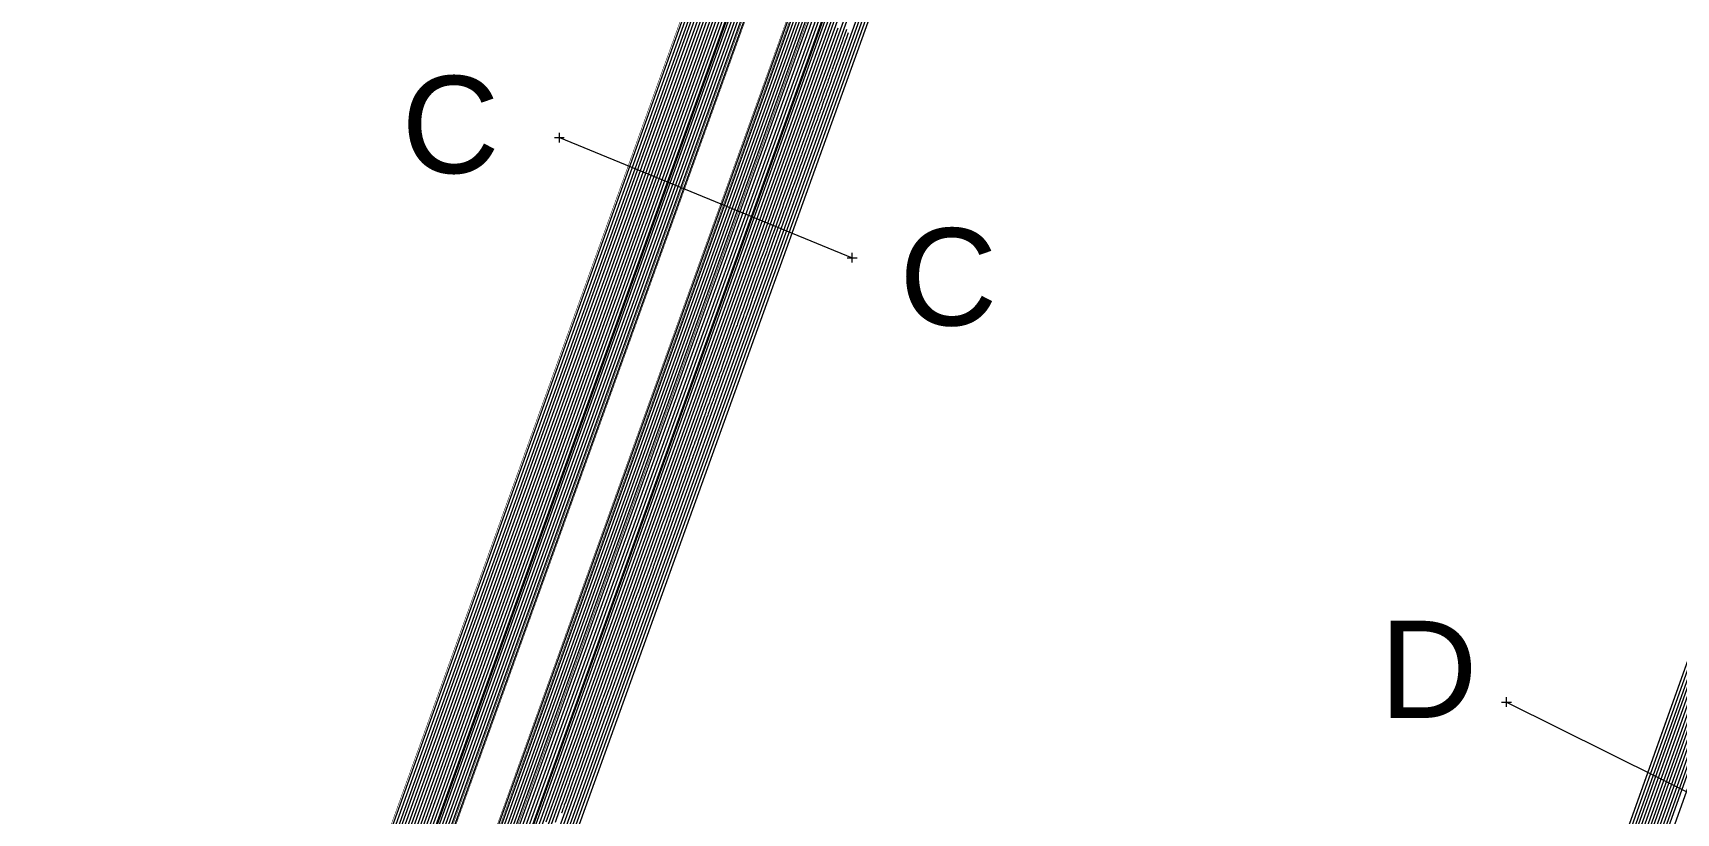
# Model space of a CAD drawing. Extents: x 358458 to 361663, y 818350 to 821723.
# Drawn here: x 360127.8 to 360465.8, y 820616.2 to 820776.7 of the extents above; entities that cross this region are included whole.
import ezdxf

# ---------------------------------------------------------------- set-up
doc = ezdxf.new("R2010")
doc.units = 0
doc.header["$MEASUREMENT"] = 0
doc.linetypes.add('solid', pattern=[0])
for name, color, linetype, lineweight in [('CROSS SECTIONS', 7, 'solid', 9), ('DAM 1', 7, 'solid', 9), ('DAM 2', 7, 'solid', 9), ('DESIGN_Contours', 7, 'solid', 18), ('FREEBOARD', 7, 'solid', 9), ('PIVOT10', 96, 'solid', 9), ('WATER LEVEL STRING', 7, 'solid', 9)]:
    doc.layers.add(name, color=color, linetype=linetype, lineweight=lineweight)
doc.styles.add('CT_Arial', font='ARIAL.TTF', dxfattribs={"bigfont": 'ARIAL.TTF'})

# ---------------------------------------------------------------- blocks, each defined once
blk = doc.blocks.new('CCAD_POINT_CROSS')
at = {"linetype": 'solid'}
for p, q in [((-1, 0), (1, 0)), ((0, -1), (0, 1))]:
    blk.add_line(p, q, dxfattribs=at)
for tag in ['POINT_NUMBER', 'POINT_CODE', 'POINT_HEIGHT']:
    blk.add_attdef(tag, (0, 0), '', height=1)

msp = doc.modelspace()

# ---------------------------------------------------------------- linework, layer by layer
at = {"layer": 'CROSS SECTIONS', "color": 7, "linetype": 'solid', "lineweight": 9}
for p, q in [((360236.08, 820755.14), (360296.32, 820730.43)), ((360430.94, 820639.04), (360513.54, 820597.98))]:
    msp.add_line(p, q, dxfattribs=at)
at = {"layer": 'CROSS SECTIONS', "color": 7, "lineweight": 0}
for p in [(360236.08, 820755.14), (360296.32, 820730.43), (360430.94, 820639.04)]:
    msp.add_point(p, dxfattribs=at)
at = {"layer": 'DAM 1', "color": 7, "linetype": 'solid', "lineweight": 9, "const_width": 0.1, "elevation": 198.7}
for points in [[(360368.61, 821539.87), (360465.78, 821285.96), (360156.62, 820426.67), (359983.96, 820537.36, -0.3492), (359973.77, 820567.23), (360321.06, 821539.34, -0.696308), (360368.61, 821539.87)], [(360326.71, 821537.32), (359979.42, 820565.21, 0.3492), (359987.2, 820542.41), (360130.33, 820450.65, 0.481673), (360158.98, 820460.39), (360454.49, 821281.76, 0.179606), (360454.35, 821295.68), (360361.89, 821537.3, 0.696589), (360326.71, 821537.32)]]:
    msp.add_lwpolyline(points, format="xyb", dxfattribs=at)
at = {"layer": 'DAM 2', "color": 7, "linetype": 'solid', "lineweight": 9, "const_width": 0.1}
for points, elevation in [([(360442.49, 821211.21), (360166.97, 820445.43, 0.35501), (360177.54, 820415.26), (360327.72, 820322.85, 0.476753), (360370.23, 820337.79), (360588.44, 820949, 0.181487), (360588.22, 820962.35), (360489.93, 821211.92, 0.69188), (360442.49, 821211.21)], 197.52), ([(360453.72, 821207.17), (360178.21, 820441.38, 0.35501), (360183.8, 820425.42), (360333.97, 820333.01, 0.476753), (360358.98, 820341.81), (360577.19, 820953.01, 0.181487), (360577.11, 820957.97), (360478.82, 821207.54, 0.69188), (360453.72, 821207.17)], 193.59)]:
    msp.add_lwpolyline(points, format="xyb", dxfattribs=dict(at, elevation=elevation))
at = {"layer": 'DESIGN_Contours', "color": 1, "linetype": 'solid', "lineweight": 9}
for points, elevation in [([(359998.51, 820548.97), (360136.6, 820460.44), (360136.77, 820460.37), (360139.88, 820459.28), (360140.06, 820459.26), (360143.33, 820459.68), (360143.51, 820459.72), (360143.66, 820459.81), (360146.4, 820461.66), (360146.52, 820461.79), (360147.98, 820464.21), (360148.04, 820464.33), (360158.45, 820493.27), (360443.55, 821285.7)], 194.8), ([(360017.08, 820535.64), (360135.95, 820459.43), (360136.75, 820459.08), (360139.43, 820458.14), (360140.29, 820458.06), (360143.1, 820458.42), (360143.95, 820458.6), (360144.7, 820459.04), (360147.05, 820460.63), (360147.63, 820461.27), (360148.89, 820463.35), (360149.17, 820463.92), (360199.25, 820603.11), (360444.68, 821285.29)], 195.2), ([(360026.36, 820528.98), (360135.63, 820458.92), (360136.74, 820458.44), (360139.2, 820457.58), (360140.4, 820457.45), (360142.99, 820457.79), (360144.17, 820458.04), (360145.21, 820458.65), (360147.37, 820460.11), (360148.18, 820461.01), (360149.34, 820462.92), (360149.73, 820463.72), (360219.64, 820658.04), (360445.24, 821285.09)], 195.4), ([(360035.64, 820522.31), (360135.31, 820458.42), (360136.73, 820457.8), (360138.97, 820457.01), (360140.51, 820456.85), (360142.87, 820457.16), (360144.39, 820457.49), (360145.73, 820458.26), (360147.7, 820459.6), (360148.74, 820460.75), (360149.79, 820462.5), (360150.3, 820463.52), (360240.04, 820712.96), (360445.81, 821284.89)], 195.6), ([(360044.92, 820515.65), (360134.98, 820457.91), (360136.71, 820457.15), (360138.75, 820456.44), (360140.63, 820456.25), (360142.76, 820456.53), (360144.61, 820456.93), (360146.24, 820457.88), (360148.03, 820459.08), (360149.29, 820460.49), (360150.25, 820462.07), (360150.86, 820463.31), (360260.44, 820767.88), (360446.37, 821284.68)], 195.8), ([(360063.49, 820502.32), (360134.34, 820456.9), (360136.69, 820455.87), (360138.29, 820455.31), (360140.85, 820455.05), (360142.53, 820455.27), (360145.05, 820455.81), (360147.28, 820457.1), (360148.68, 820458.05), (360150.4, 820459.97), (360151.15, 820461.21), (360151.99, 820462.91), (360301.23, 820877.73), (360447.5, 821284.28)], 196.2), ([(360072.77, 820495.66), (360134.01, 820456.4), (360136.68, 820455.23), (360138.06, 820454.74), (360140.97, 820454.45), (360142.42, 820454.64), (360145.27, 820455.25), (360147.79, 820456.72), (360149.01, 820457.54), (360150.95, 820459.71), (360151.6, 820460.78), (360152.56, 820462.7), (360321.63, 820932.65), (360448.07, 821284.07)], 196.4), ([(360465.38, 821285.96), (360273.12, 820751.57), (360157.19, 820429.34), (360151.28, 820437.19), (360151.28, 820437.19), (360153.34, 820437.5), (360155.22, 820438.38), (360156.78, 820439.76), (360158.06, 820458.09), (360159.16, 820459.85), (360159.35, 820460.31), (360270.17, 820768.33), (360454.84, 821281.64)], 198.8), ([(360464.3, 821281.21), (360174.79, 820476.53), (360157.28, 820427.86), (360157.13, 820427.4), (360157, 820427.04), (360156.96, 820426.95), (360156.91, 820426.81), (360156.88, 820426.71), (360156.86, 820426.67), (360156.71, 820426.24), (360156.47, 820426.5), (360156.41, 820426.54), (360155.99, 820426.81), (360155.78, 820426.94), (360155.7, 820426.99), (360155.34, 820427.22), (360155.03, 820427.42), (360155.02, 820427.43), (360154.84, 820427.54), (360153.74, 820428.25), (360151.78, 820429.51), (359986.1, 820535.72)], 198.6), ([(360006.5, 820533.15), (360131.75, 820452.86), (360132.38, 820452.58), (360136.46, 820450.78), (360137.15, 820450.69), (360141.59, 820450.24), (360142.27, 820450.34), (360146.64, 820451.29), (360147.26, 820451.58), (360151.12, 820453.82), (360151.64, 820454.28), (360154.62, 820457.6), (360154.99, 820458.19), (360156.45, 820461.13), (360156.51, 820461.28), (360193.45, 820563.95), (360452.02, 821282.65)], 197.8), ([(360063.11, 820495.44), (360131.1, 820451.85), (360133.75, 820450.65), (360135.97, 820449.67), (360138.85, 820449.27), (360141.26, 820449.03), (360144.15, 820449.46), (360146.51, 820449.98), (360149.15, 820451.21), (360151.25, 820452.43), (360153.43, 820454.36), (360155.05, 820456.16), (360156.59, 820458.63), (360157.38, 820460.23), (360157.64, 820460.87), (360312.78, 820892.09), (360453.15, 821282.24)], 198.2), ([(360460.35, 821268.54), (360223.24, 820609.51), (360159.04, 820431.04), (360158.47, 820429.35), (360157.99, 820428.04), (360157.87, 820427.69), (360157.69, 820427.18), (360157.56, 820426.83), (360157.51, 820426.69), (360156.94, 820425.11), (360156.07, 820426.05), (360155.84, 820426.19), (360154.31, 820427.17), (360153.55, 820427.66), (360153.25, 820427.85), (360151.93, 820428.7), (360150.8, 820429.42), (360150.74, 820429.46), (360150.09, 820429.88), (360146.05, 820432.47), (360138.85, 820437.08), (359991.82, 820531.34)], 198.4), ([(359988.94, 820545.13), (360128.47, 820455.68), (360132.07, 820453.37), (360136.62, 820451.37), (360136.7, 820451.34), (360141.65, 820450.84), (360141.73, 820450.86), (360146.59, 820451.9), (360150.89, 820454.4), (360150.96, 820454.45), (360154.28, 820458.15), (360154.32, 820458.21), (360155.94, 820461.48), (360444.02, 821262.18)], 197.6), ([(360456.4, 821255.87), (360271.69, 820742.48), (360160.79, 820434.22), (360159.81, 820431.31), (360158.99, 820429.03), (360158.77, 820428.44), (360158.46, 820427.56), (360158.24, 820426.95), (360158.15, 820426.7), (360157.17, 820423.98), (360155.66, 820425.59), (360155.27, 820425.84), (360152.63, 820427.54), (360151.31, 820428.38), (360150.8, 820428.71), (360148.51, 820430.18), (360146.56, 820431.43), (360146.46, 820431.49), (360145.33, 820432.21), (360138.36, 820436.68), (360125.93, 820444.65)], 198.2), ([(360119.71, 820457.72), (360130.45, 820450.84), (360135.12, 820448.72), (360135.47, 820448.57), (360140.56, 820447.86), (360140.94, 820447.82), (360146.02, 820448.58), (360146.39, 820448.67), (360151.04, 820450.84), (360151.37, 820451.03), (360155.21, 820454.44), (360155.47, 820454.72), (360158.19, 820459.07), (360158.31, 820459.33), (360158.77, 820460.47), (360432.11, 821220.24)], 198.6), ([(360443.36, 821210.89), (360253.4, 820682.91), (360167.85, 820445.11)], 197.2), ([(360442.77, 821211.11), (360194.81, 820521.9)], 197.4), ([(360119.18, 820462.34), (360132.39, 820453.87), (360136.63, 820452.01), (360136.93, 820451.91), (360141.53, 820451.44), (360141.85, 820451.49), (360146.37, 820452.46), (360150.37, 820454.79), (360150.64, 820454.96), (360153.73, 820458.41), (360153.87, 820458.64), (360155.38, 820461.69), (360423.62, 821207.26)], 197.4), ([(360435.81, 821182.51), (360185.44, 820486.61)], 196.4), ([(360444.15, 821180.92), (360181.63, 820451.24)], 193.6), ([(360429.19, 821165.92), (360169.63, 820444.47)], 196.6), ([(360109.9, 820469), (360132.72, 820454.38), (360136.64, 820452.66), (360137.16, 820452.48), (360141.42, 820452.05), (360141.96, 820452.12), (360146.15, 820453.02), (360149.86, 820455.17), (360150.31, 820455.48), (360153.17, 820458.67), (360153.42, 820459.07), (360154.82, 820461.89), (360403.22, 821152.34)], 197.2), ([(360422.71, 821144.32), (360207.02, 820544.82)], 196.2), ([(360417.05, 821141.4), (360166.05, 820443.76), (360163.83, 820437.17), (360161.97, 820432.01), (360161.49, 820430.67), (360160.78, 820428.69), (360160.28, 820427.31), (360160.08, 820426.74), (360157.86, 820420.59), (360154.45, 820424.23), (360153.57, 820424.8), (360147.59, 820428.63), (360144.59, 820430.55), (360143.44, 820431.29), (360138.26, 820434.61), (360133.85, 820437.44), (360133.61, 820437.59), (360131.08, 820439.22), (360115.29, 820449.33)], 197.6), ([(360396.5, 821067.94), (360250.18, 820661.24), (360242.49, 820639.86), (360240.78, 820635.1), (360239.92, 820632.71), (360237.13, 820624.97), (360235.32, 820619.94), (360234.05, 820616.39), (360233.31, 820614.33)], 195.8), ([(360091.41, 820476.58), (360130.77, 820451.35), (360134.44, 820449.68), (360135.72, 820449.12), (360139.71, 820448.57), (360141.1, 820448.43), (360145.08, 820449.02), (360146.45, 820449.32), (360150.1, 820451.02), (360151.31, 820451.73), (360154.32, 820454.4), (360155.26, 820455.44), (360157.39, 820458.85), (360157.85, 820459.78), (360158.2, 820460.67), (360372.45, 821056.16)], 198.4), ([(360396.29, 821049.68), (360198.73, 820500.54)], 193.8), ([(360091.34, 820482.33), (360133.36, 820455.39), (360136.66, 820453.94), (360137.61, 820453.61), (360141.19, 820453.25), (360142.19, 820453.38), (360145.71, 820454.14), (360148.83, 820455.95), (360149.66, 820456.51), (360152.06, 820459.19), (360152.51, 820459.92), (360153.69, 820462.3), (360362.43, 821042.49)], 196.8), ([(360383.4, 821029.75), (360271.76, 820719.44), (360262.01, 820692.33), (360259.83, 820686.29), (360258.74, 820683.26), (360255.21, 820673.44), (360252.91, 820667.06), (360251.3, 820662.56), (360250.36, 820659.95), (360249.27, 820656.94), (360210.79, 820549.99)], 195.6), ([(360368.6, 821008.43), (360164.3, 820440.58), (360162.49, 820435.21), (360160.98, 820431.02), (360160.59, 820429.93), (360160, 820428.31), (360159.6, 820427.19), (360159.43, 820426.73), (360157.63, 820421.72), (360154.85, 820424.69), (360154.13, 820425.15), (360149.27, 820428.27), (360146.83, 820429.83), (360145.9, 820430.43), (360141.68, 820433.13), (360138.09, 820435.43), (360137.89, 820435.56), (360135.83, 820436.88), (360122.98, 820445.12)], 197.8), ([(360370.6, 821004.91), (360169.04, 820444.68)], 196.8), ([(360082.05, 820488.99), (360133.69, 820455.89), (360136.67, 820454.58), (360137.84, 820454.18), (360141.08, 820453.85), (360142.3, 820454.01), (360145.49, 820454.7), (360148.31, 820456.33), (360149.33, 820457.02), (360151.51, 820459.45), (360152.06, 820460.35), (360153.12, 820462.5), (360342.03, 820987.57)], 196.6), ([(360362.02, 820349.97), (360577.31, 820952.97)], 193.6), ([(360377.23, 820390.79), (360577.87, 820952.77)], 193.8), ([(360360.79, 820341.16), (360407.65, 820472.43), (360579, 820952.37)], 194.2), ([(360361.36, 820340.96), (360422.86, 820513.25), (360579.57, 820952.16)], 194.4), ([(360361.92, 820340.76), (360438.08, 820554.06), (360580.13, 820951.96)], 194.6), ([(360362.49, 820340.56), (360453.29, 820594.88), (360580.7, 820951.76)], 194.8), ([(360366.44, 820339.14), (360559.76, 820880.61)], 196.2), ([(360365.31, 820339.55), (360529.34, 820798.98)], 195.8), ([(360303.17, 820796.16), (360291.63, 820764.07), (360284.83, 820745.18), (360279.3, 820729.81), (360266.27, 820693.58), (360265.58, 820691.68), (360262.23, 820682.37), (360253.5, 820658.11), (360252.73, 820655.95), (360250.02, 820648.42), (360249.73, 820647.61), (360245.75, 820636.56), (360245.49, 820635.84), (360236.16, 820609.9)], 194.4), ([(360300.58, 820787.19), (360232.92, 820599.13)], 194.2), ([(360296.39, 820784.36), (360291.36, 820770.39), (360288.09, 820761.3), (360285.79, 820754.9), (360284.45, 820751.18), (360282.91, 820746.89), (360261.17, 820686.45), (360258.32, 820678.53), (360257.68, 820676.77), (360257.44, 820676.11), (360257.39, 820675.97), (360257.12, 820675.2), (360254.63, 820668.29), (360253.95, 820666.4), (360253.2, 820664.31), (360252.92, 820663.54), (360252.76, 820663.09), (360252.27, 820661.73), (360252.26, 820661.69), (360252.1, 820661.24), (360252.04, 820661.08), (360251.61, 820659.9), (360249.94, 820655.24), (360249.79, 820654.82), (360248.54, 820651.37), (360248.16, 820650.29), (360248.1, 820650.13), (360248.08, 820650.08), (360247.63, 820648.83), (360247.5, 820648.46), (360247.34, 820648.03), (360247.3, 820647.91), (360247.24, 820647.73), (360247.22, 820647.69), (360244.63, 820640.48), (360244.09, 820638.98), (360243.37, 820637), (360243.24, 820636.62), (360243.04, 820636.08), (360243.01, 820635.98), (360242.82, 820635.46), (360242.79, 820635.37), (360242.6, 820634.85), (360242.57, 820634.76), (360242.52, 820634.63), (360242.4, 820634.29), (360242.34, 820634.12), (360242.18, 820633.67), (360242.04, 820633.29), (360241.89, 820632.88), (360241.77, 820632.54), (360241.45, 820631.65), (360241.2, 820630.95), (360240.93, 820630.2), (360240.73, 820629.64), (360240.4, 820628.75), (360240.18, 820628.11), (360240.17, 820628.1), (360240.17, 820628.09), (360239.96, 820627.52), (360239.82, 820627.13), (360239.82, 820627.11), (360239.81, 820627.09), (360239.78, 820627.01), (360239.76, 820626.95), (360239.52, 820626.28), (360239.37, 820625.86), (360239.17, 820625.32), (360239.06, 820625), (360238.81, 820624.3), (360238.18, 820622.56), (360238.07, 820622.26), (360237.19, 820619.8), (360236.76, 820618.62), (360236.4, 820617.61), (360236.24, 820617.16), (360236.1, 820616.79), (360236.05, 820616.63), (360235.2, 820614.28)], 195.2), ([(360293.34, 820777.65), (360281.52, 820744.8), (360278.89, 820737.48), (360277.57, 820733.81), (360273.29, 820721.92), (360270.5, 820714.18), (360268.54, 820708.73), (360267.41, 820705.56), (360266.09, 820701.91), (360235.98, 820618.22), (360234.41, 820613.86)], 195.4), ([(360295.16, 820777.41), (360294.73, 820776.21), (360294.68, 820776.04), (360294.56, 820775.72), (360294.5, 820775.57), (360294.39, 820775.26), (360294.34, 820775.1), (360294.23, 820774.8), (360294.19, 820774.69), (360294.15, 820774.58), (360294.1, 820774.45), (360294.05, 820774.32), (360293.94, 820774), (360293.83, 820773.69), (360293.72, 820773.4), (360293.62, 820773.13), (360293.4, 820772.5), (360293.19, 820771.92), (360293, 820771.4), (360292.84, 820770.93), (360292.61, 820770.31), (360292.42, 820769.78), (360292.42, 820769.77), (360292.42, 820769.76), (360292.37, 820769.63), (360292.33, 820769.52), (360292.23, 820769.26), (360292.15, 820769.04), (360292.15, 820769.02), (360292.14, 820769), (360292.12, 820768.95), (360292.11, 820768.9), (360292.05, 820768.74), (360292, 820768.61), (360291.89, 820768.31), (360291.81, 820768.08), (360291.68, 820767.71), (360291.57, 820767.42), (360291.4, 820766.94), (360291.29, 820766.64), (360291.15, 820766.24), (360291.06, 820766), (360291.03, 820765.9), (360291.01, 820765.85), (360290.9, 820765.54), (360290.83, 820765.35), (360290.83, 820765.35), (360290.29, 820763.86), (360289.84, 820762.6), (360289.62, 820762), (360289.5, 820761.65), (360289.46, 820761.56), (360289.44, 820761.51), (360289.35, 820761.25), (360289.3, 820761.1), (360288.72, 820759.48), (360288.42, 820758.65), (360287.87, 820757.13), (360287.62, 820756.44), (360287.61, 820756.41), (360287.61, 820756.4), (360287.39, 820755.79), (360287.3, 820755.54), (360287.27, 820755.47), (360287.26, 820755.44), (360286.67, 820753.8), (360286.45, 820753.18), (360286.34, 820752.88), (360286.3, 820752.77), (360286.03, 820752.02), (360285.94, 820751.77), (360285.87, 820751.56), (360285.84, 820751.49), (360284.86, 820748.76), (360284.59, 820748.02), (360284.43, 820747.58), (360284.39, 820747.47), (360283.9, 820746.09), (360283.79, 820745.78), (360282.22, 820741.42), (360281.98, 820740.75), (360280.47, 820736.56), (360280.34, 820736.19), (360280.02, 820735.31), (360280, 820735.25), (360279.95, 820735.13), (360279.62, 820734.2), (360279.61, 820734.18), (360279.41, 820733.6), (360279.38, 820733.54), (360279.18, 820732.99), (360279.17, 820732.94), (360279.07, 820732.68), (360278.85, 820732.07), (360278.76, 820731.8), (360277.7, 820728.86), (360277.65, 820728.75), (360277.62, 820728.67), (360276.97, 820726.87), (360276.73, 820726.22), (360276.73, 820726.2), (360276.72, 820726.19)], 194.8), ([(360295.53, 820776.69), (360295.15, 820775.65), (360295.14, 820775.61), (360295.14, 820775.61), (360295.14, 820775.61), (360295.11, 820775.53), (360294.83, 820774.74), (360294.82, 820774.72), (360294.82, 820774.71), (360294.82, 820774.71), (360294.29, 820773.25), (360294.26, 820773.15), (360294.26, 820773.15), (360294.25, 820773.15), (360294.21, 820773.04), (360294.18, 820772.95), (360294.18, 820772.95), (360294.18, 820772.95), (360294.15, 820772.86), (360293.57, 820771.23), (360293.56, 820771.22), (360293.55, 820771.19), (360293.55, 820771.19), (360293.12, 820769.99), (360292.67, 820768.73), (360292.66, 820768.72), (360292.66, 820768.71), (360292.66, 820768.71), (360292.49, 820768.23), (360292.17, 820767.34), (360292.16, 820767.34), (360292.16, 820767.33)], 194.6), ([(360292.16, 820767.33), (360292.08, 820767.11), (360292.07, 820767.08), (360292.07, 820767.08), (360291.91, 820766.64), (360291.52, 820765.55), (360291.52, 820765.55), (360291, 820764.1), (360291, 820764.1), (360291, 820764.1), (360290.98, 820764.06), (360290.98, 820764.05), (360290.95, 820763.95), (360290.52, 820762.76), (360290.52, 820762.76), (360290.52, 820762.76), (360290.51, 820762.73), (360290.51, 820762.73), (360290.45, 820762.58), (360290.45, 820762.58), (360290.44, 820762.54)], 194.6), ([(360289.83, 820760.86), (360289.83, 820760.86), (360289.83, 820760.85), (360289.83, 820760.85), (360289.81, 820760.8), (360289.81, 820760.79), (360289.75, 820760.62), (360289.65, 820760.35), (360289.65, 820760.34), (360289.65, 820760.34), (360289.64, 820760.31), (360289.57, 820760.12), (360289.57, 820760.12), (360289.57, 820760.12), (360289.56, 820760.1), (360289.48, 820759.88), (360289.48, 820759.87), (360289.48, 820759.87), (360289.47, 820759.85), (360289.42, 820759.71), (360289.42, 820759.7), (360289.42, 820759.7), (360289.41, 820759.69), (360289.02, 820758.59), (360289.02, 820758.59), (360289.01, 820758.58), (360288.99, 820758.52), (360288.97, 820758.46), (360288.97, 820758.46), (360288.97, 820758.46), (360288.97, 820758.46), (360288.92, 820758.31), (360288.92, 820758.31), (360288.92, 820758.31), (360288.91, 820758.3), (360288.46, 820757.05), (360288.4, 820756.86), (360288.4, 820756.85), (360288.37, 820756.77), (360288.33, 820756.66)], 194.6), ([(360290.44, 820762.54), (360290.44, 820762.54), (360289.84, 820760.88), (360289.83, 820760.86)], 194.6), ([(360288.27, 820756.49), (360288.27, 820756.46), (360288.26, 820756.44), (360286.91, 820752.69), (360286.82, 820752.44), (360286.81, 820752.43), (360286.81, 820752.42)], 194.6), ([(360288.33, 820756.66), (360288.28, 820756.51), (360288.27, 820756.49)], 194.6), ([(360364.75, 820339.75), (360514.13, 820758.16)], 195.6), ([(360286.81, 820752.42), (360286.76, 820752.29), (360286.73, 820752.24), (360286.11, 820750.5), (360286.09, 820750.46), (360286.09, 820750.46), (360286, 820750.21), (360286, 820750.21), (360285.58, 820749.03), (360285.57, 820749.02), (360285.57, 820749.02), (360285.57, 820749), (360285.57, 820749), (360285.57, 820749), (360285.4, 820748.55), (360285.39, 820748.51), (360285.39, 820748.5), (360285.39, 820748.5), (360285.11, 820747.73), (360285.05, 820747.57), (360285.05, 820747.56), (360285.05, 820747.56), (360284.23, 820745.28), (360284.19, 820745.17), (360284.19, 820745.17), (360284.19, 820745.17), (360283.86, 820744.25), (360283.69, 820743.78), (360283.69, 820743.78), (360283.69, 820743.78), (360282.45, 820740.34), (360282.27, 820739.85), (360282.27, 820739.85), (360282.27, 820739.85), (360281.42, 820737.48), (360281.32, 820737.21), (360281.32, 820737.2), (360281.19, 820736.83), (360281.19, 820736.83), (360281.19, 820736.83), (360280.3, 820734.36), (360279.75, 820732.82), (360279.74, 820732.82), (360279.74, 820732.82), (360278.13, 820728.34), (360278.13, 820728.34), (360276.87, 820724.84), (360275.78, 820721.81), (360275.78, 820721.8), (360275.78, 820721.8), (360275.55, 820721.16), (360275.55, 820721.16), (360275.41, 820720.77), (360275.41, 820720.77), (360275.19, 820720.15), (360275.19, 820720.15), (360275.19, 820720.15), (360274.04, 820716.96), (360271.51, 820709.94), (360271.51, 820709.93), (360271.51, 820709.93), (360271.43, 820709.7), (360271.28, 820709.3), (360271.28, 820709.3), (360271.28, 820709.3), (360271.22, 820709.13), (360271.22, 820709.13), (360271.16, 820708.97), (360268.64, 820701.96), (360268.64, 820701.96), (360267.87, 820699.82), (360267.33, 820698.31), (360253.03, 820658.57), (360252.62, 820657.43), (360252.62, 820657.43), (360252.6, 820657.33), (360251.18, 820653.39), (360248.17, 820645.02), (360248.12, 820644.9), (360248.04, 820644.68), (360245.98, 820638.95), (360245.76, 820638.35), (360245.73, 820638.26), (360221.49, 820570.89)], 194.6), ([(360276.72, 820726.19), (360276.28, 820724.97), (360276.07, 820724.38), (360276.07, 820724.38), (360276.07, 820724.37), (360275.93, 820723.97), (360275.8, 820723.62), (360275.8, 820723.62), (360275.8, 820723.62), (360275.74, 820723.46), (360275.07, 820721.6), (360275.07, 820721.6), (360275.06, 820721.58), (360275.02, 820721.47), (360274.9, 820721.12), (360274.87, 820721.02)], 194.8), ([(360274.87, 820721.02), (360274.86, 820720.97), (360274.17, 820719.04), (360274.06, 820718.75), (360273.94, 820718.42), (360273.29, 820716.59), (360273.23, 820716.46), (360273.12, 820716.17), (360271.65, 820712.09), (360271.59, 820711.92), (360271.59, 820711.92), (360271.48, 820711.61), (360271.47, 820711.6), (360271.47, 820711.6), (360271.47, 820711.6), (360270.44, 820708.72), (360270.44, 820708.72), (360270.44, 820708.72), (360270.04, 820707.62), (360269.47, 820706.02), (360269.46, 820706), (360269.46, 820705.99), (360269.08, 820704.96), (360269.08, 820704.95), (360268.42, 820703.11), (360268.27, 820702.69), (360268.27, 820702.69), (360268.26, 820702.68), (360268.02, 820702.01), (360267.98, 820701.88), (360267.97, 820701.88), (360267.97, 820701.87), (360267.91, 820701.69), (360267.8, 820701.4), (360267.8, 820701.4), (360267.79, 820701.37), (360267.79, 820701.37), (360267.79, 820701.35), (360267.79, 820701.35), (360267.79, 820701.35), (360267.62, 820700.89), (360267.59, 820700.82), (360267.59, 820700.82), (360267.54, 820700.67), (360267.54, 820700.67), (360267.51, 820700.58), (360267.51, 820700.58), (360267.51, 820700.58), (360267.33, 820700.07), (360267.1, 820699.46), (360267.1, 820699.45), (360267.1, 820699.45), (360266.78, 820698.56), (360266.71, 820698.35), (360266.71, 820698.35), (360266.71, 820698.35), (360266.61, 820698.08), (360266.37, 820697.41), (360266.37, 820697.4), (360266.37, 820697.4), (360266.07, 820696.57), (360265.93, 820696.2), (360265.93, 820696.2), (360265.93, 820696.2), (360265.78, 820695.78), (360265.55, 820695.13), (360265.55, 820695.13), (360265.51, 820695.02), (360265.51, 820695.02), (360265.51, 820695.02), (360265.24, 820694.27), (360264.93, 820693.41), (360264.93, 820693.41), (360264.93, 820693.41), (360264.66, 820692.66), (360264.63, 820692.59), (360264.63, 820692.59), (360264.63, 820692.59), (360264.61, 820692.53), (360263.99, 820690.79), (360263.99, 820690.79), (360263.99, 820690.79), (360263.54, 820689.55), (360263.54, 820689.55), (360263.51, 820689.47), (360262.12, 820685.59), (360262.11, 820685.59), (360262.11, 820685.59), (360261.96, 820685.15), (360261.96, 820685.15), (360261.93, 820685.07), (360261.93, 820685.07), (360261.48, 820683.83), (360261.48, 820683.82), (360259.39, 820678.01), (360259.39, 820678), (360259.38, 820678), (360259.04, 820677.03), (360259.04, 820677.03), (360258.94, 820676.75), (360258.09, 820674.41), (360258.09, 820674.41), (360258.09, 820674.41), (360258.09, 820674.41), (360258.08, 820674.38), (360258, 820674.15), (360258, 820674.15), (360258, 820674.14), (360258, 820674.14), (360257.99, 820674.12), (360257.89, 820673.86), (360257.89, 820673.86), (360257.89, 820673.85), (360257.89, 820673.85), (360257.88, 820673.83), (360257.82, 820673.65), (360257.82, 820673.65), (360257.82, 820673.65), (360257.82, 820673.65), (360257.82, 820673.64), (360257.35, 820672.34), (360257.35, 820672.34), (360257.35, 820672.34), (360257.34, 820672.33), (360257.34, 820672.33), (360257.34, 820672.3), (360257.34, 820672.3), (360257.31, 820672.25), (360257.31, 820672.25), (360257.29, 820672.17), (360257.29, 820672.17), (360257.22, 820671.99), (360257.22, 820671.99), (360257.22, 820671.99), (360257.22, 820671.98), (360256.34, 820669.53), (360256.34, 820669.53), (360256.34, 820669.53), (360256.31, 820669.46), (360255.94, 820668.44), (360255.94, 820668.44), (360255.94, 820668.44), (360255.94, 820668.42), (360255.94, 820668.41), (360255.91, 820668.33), (360255.43, 820667), (360255.4, 820666.92), (360255.35, 820666.74), (360254.05, 820663.12), (360254.02, 820663.04), (360253.85, 820662.56), (360253.79, 820662.4), (360253.5, 820661.59), (360252.66, 820659.26), (360252.34, 820658.37), (360252.01, 820657.45), (360251.41, 820655.79), (360250.34, 820652.82), (360248.49, 820647.67), (360247.78, 820645.71), (360246.32, 820641.65), (360246.3, 820641.6), (360246.27, 820641.54), (360244.37, 820636.26), (360243.64, 820634.24), (360243.64, 820634.23), (360243.63, 820634.22), (360240.85, 820626.49), (360240.61, 820625.83), (360240.61, 820625.83), (360238.31, 820619.42), (360238.31, 820619.41), (360238.3, 820619.38), (360236.13, 820613.36)], 194.8), ([(360364.18, 820339.95), (360498.92, 820717.34)], 195.4), ([(360363.62, 820340.15), (360483.71, 820676.52)], 195.2)]:
    msp.add_lwpolyline(points, dxfattribs=dict(at, elevation=elevation))
at = {"layer": 'DESIGN_Contours', "color": 5, "linetype": 'solid', "lineweight": 20}
for points, elevation in [([(360007.8, 820542.3), (360136.28, 820459.93), (360136.76, 820459.72), (360139.65, 820458.71), (360140.17, 820458.66), (360143.22, 820459.05), (360143.73, 820459.16), (360144.18, 820459.42), (360146.72, 820461.14), (360147.07, 820461.53), (360148.43, 820463.78), (360148.6, 820464.12), (360178.85, 820548.19), (360444.11, 821285.49)], 195), ([(360054.21, 820508.98), (360134.66, 820457.41), (360136.7, 820456.51), (360138.52, 820455.88), (360140.74, 820455.65), (360142.65, 820455.9), (360144.83, 820456.37), (360146.76, 820457.49), (360148.35, 820458.57), (360149.84, 820460.23), (360150.7, 820461.64), (360151.43, 820463.11), (360280.84, 820822.8), (360446.94, 821284.48)], 196), ([(360034.81, 820514.3), (360131.42, 820452.36), (360133.06, 820451.61), (360136.22, 820450.23), (360138, 820449.98), (360141.43, 820449.64), (360143.21, 820449.9), (360146.57, 820450.63), (360148.21, 820451.39), (360151.18, 820453.12), (360152.53, 820454.32), (360154.83, 820456.88), (360155.79, 820458.41), (360156.91, 820460.68), (360157.07, 820461.08), (360253.11, 820728.02), (360452.58, 821282.45)], 198), ([(360452.45, 821243.2), (360320.15, 820875.45), (360162.54, 820437.4), (360161.15, 820433.26), (360159.98, 820430.02), (360159.68, 820429.18), (360159.23, 820427.93), (360158.92, 820427.07), (360158.79, 820426.71), (360157.4, 820422.85), (360155.26, 820425.14), (360154.7, 820425.49), (360150.95, 820427.9), (360149.07, 820429.11), (360148.35, 820429.57), (360145.09, 820431.66), (360142.32, 820433.43), (360142.18, 820433.53), (360140.58, 820434.55), (360130.67, 820440.9), (360113, 820452.23)], 198), ([(360409.61, 821106.13), (360228.6, 820603.03)], 196), ([(360100.62, 820475.67), (360133.04, 820454.88), (360136.65, 820453.3), (360137.38, 820453.04), (360141.31, 820452.65), (360142.08, 820452.75), (360145.93, 820453.58), (360149.34, 820455.56), (360149.98, 820455.99), (360152.62, 820458.93), (360152.96, 820459.5), (360154.25, 820462.09), (360382.82, 821097.41)], 197), ([(360360.22, 820341.36), (360392.44, 820431.61), (360578.44, 820952.57)], 194), ([(360348.44, 820918.44), (360215.82, 820549.83)], 194), ([(360312, 820843.91), (360168.45, 820444.9)], 197), ([(360365.88, 820339.35), (360544.55, 820839.8)], 196), ([(360299.73, 820791.87), (360286.35, 820754.68), (360282.22, 820743.19), (360281.81, 820742.05), (360281.45, 820741.07), (360281.38, 820740.86), (360280.97, 820739.71), (360279.45, 820735.49), (360278.39, 820732.55), (360277.92, 820731.26), (360277.49, 820730.04), (360277.23, 820729.32), (360276.92, 820728.47), (360276.9, 820728.42), (360276.8, 820728.14), (360276.71, 820727.88), (360276.03, 820725.99), (360274.98, 820723.08), (360274.73, 820722.39), (360273.95, 820720.22), (360273.3, 820718.41), (360273.27, 820718.31), (360273.24, 820718.23), (360272.95, 820717.44), (360272.72, 820716.8), (360272.63, 820716.53), (360272.55, 820716.32), (360272.51, 820716.21), (360272.48, 820716.12), (360270.83, 820711.54), (360269.73, 820708.48), (360269.27, 820707.2), (360268.99, 820706.41), (360268.86, 820706.06), (360268.78, 820705.85), (360268.66, 820705.51), (360268.59, 820705.31), (360268.47, 820704.98), (360268.4, 820704.78), (360268.31, 820704.55), (360268.31, 820704.53), (360268.2, 820704.24), (360268.2, 820704.22), (360267.95, 820703.53), (360267.93, 820703.49), (360267.71, 820702.87), (360267.7, 820702.83), (360267.22, 820701.51), (360267.2, 820701.44), (360266.8, 820700.33), (360266.78, 820700.29), (360266.31, 820698.98), (360266.3, 820698.94), (360266.29, 820698.93), (360266.29, 820698.93), (360266.19, 820698.66), (360266.19, 820698.65), (360265.99, 820698.09), (360265.99, 820698.08), (360265.98, 820698.05), (360265.98, 820698.05), (360265.93, 820697.93), (360265.93, 820697.93), (360265.81, 820697.59), (360265.81, 820697.59), (360265.59, 820696.97), (360265.59, 820696.97), (360265.32, 820696.21), (360265.06, 820695.53), (360265.03, 820695.45), (360265.03, 820695.44), (360265.01, 820695.39), (360264.93, 820695.19), (360264.92, 820695.16)], 195), ([(360264.91, 820695.12), (360264.83, 820694.9), (360264.72, 820694.6), (360264.72, 820694.6), (360264.66, 820694.43), (360264.54, 820694.09), (360264.48, 820693.93), (360264.47, 820693.92), (360264.47, 820693.91), (360264.06, 820692.77), (360264.06, 820692.77), (360264.06, 820692.77), (360264.03, 820692.69), (360263.89, 820692.3), (360263.88, 820692.27), (360263.88, 820692.26), (360263.88, 820692.26), (360263.88, 820692.25), (360263.88, 820692.25), (360263.79, 820692.02), (360263.69, 820691.75), (360263.69, 820691.74), (360263.69, 820691.74), (360262.88, 820689.48), (360262.87, 820689.46), (360262.87, 820689.45), (360262.87, 820689.45), (360262.86, 820689.42), (360262.86, 820689.42), (360262.81, 820689.28), (360262.77, 820689.19), (360262.64, 820688.81), (360262.2, 820687.59), (360262.2, 820687.59), (360262.18, 820687.54), (360262.18, 820687.54), (360262.18, 820687.53), (360262.12, 820687.39), (360262.08, 820687.26), (360262.08, 820687.26), (360261.73, 820686.25), (360261.65, 820686.01), (360261.64, 820686.01), (360260.72, 820683.44), (360260.71, 820683.4), (360260.7, 820683.37), (360260.35, 820682.4), (360258.87, 820678.29), (360258.66, 820677.72), (360257.2, 820673.66), (360257.1, 820673.38), (360256.27, 820671.06), (360254.53, 820666.23), (360253.79, 820664.17), (360252.26, 820659.92), (360252.16, 820659.64), (360251.86, 820658.83), (360251.75, 820658.5), (360251.42, 820657.59), (360251.34, 820657.38), (360251.15, 820656.84), (360250.94, 820656.25), (360250.42, 820654.82), (360249.61, 820652.55), (360247.97, 820647.99), (360247.88, 820647.76), (360247.75, 820647.4), (360247.42, 820646.47), (360246.92, 820645.09), (360246.45, 820643.78), (360245.76, 820641.85), (360245.09, 820639.99), (360244.98, 820639.69), (360244.83, 820639.27), (360243.31, 820635.04), (360241.62, 820630.34), (360240.26, 820626.58), (360239.28, 820623.84), (360238.4, 820621.39), (360238.36, 820621.28), (360238.02, 820620.35), (360238.01, 820620.33), (360237.6, 820619.18), (360237.56, 820619.08), (360237.55, 820619.08)], 195), ([(360264.92, 820695.16), (360264.92, 820695.15), (360264.91, 820695.12)], 195), ([(360363.05, 820340.35), (360468.5, 820635.7)], 195), ([(360237.55, 820619.07), (360237.54, 820619.05), (360237.38, 820618.6), (360237.1, 820617.83), (360237.09, 820617.81), (360237.01, 820617.57), (360237, 820617.56), (360236.9, 820617.29), (360236.74, 820616.83), (360236.63, 820616.53), (360236.63, 820616.52), (360236.51, 820616.2), (360236.51, 820616.19), (360236.51, 820616.19)], 195)]:
    msp.add_lwpolyline(points, dxfattribs=dict(at, elevation=elevation))
at = {"layer": 'FREEBOARD', "color": 7, "linetype": 'solid', "lineweight": 9, "const_width": 0.1}
for points, elevation in [([(360454.35, 821295.68), (360361.89, 821537.3), (360368.61, 821539.87), (360465.78, 821285.96), (360156.62, 820426.67), (360158.98, 820460.39), (360454.49, 821281.76, 0.179606), (360454.35, 821295.68)], 198.7), ([(360454.91, 821295.9), (360362.66, 821536.95), (360368.27, 821539.09), (360465.14, 821285.96), (360157.52, 820430.94), (360159.57, 820460.27), (360455.05, 821281.56, 0.179606), (360454.91, 821295.9)], 198.9)]:
    msp.add_lwpolyline(points, format="xyb", dxfattribs=dict(at, elevation=elevation))
at = {"layer": 'PIVOT10', "color": 96, "linetype": 'solid', "lineweight": 9, "const_width": 0.1}
msp.add_lwpolyline([(359918.9, 820447.36, 2.515138), (360519.65, 820725.38, -0.727255)], format="xyb", dxfattribs=at)
at = {"layer": 'WATER LEVEL STRING', "color": 7, "linetype": 'solid', "lineweight": 9, "const_width": 0.1}
for points, elevation in [([(360329.53, 821536.29), (359982.24, 820564.2, 0.3492), (359988.81, 820544.94), (360131.95, 820453.18, 0.481673), (360156.16, 820461.41), (360451.67, 821282.78, 0.179606), (360451.55, 821294.61), (360359.08, 821536.24, 0.696615), (360329.53, 821536.29)], 197.7), ([(360337.93, 821533.22), (359990.66, 820561.2, 0.3492), (359993.64, 820552.46), (360136.77, 820460.7, 0.481673), (360147.74, 820464.43), (360443.25, 821285.8, 0.179606), (360443.2, 821291.41), (360350.7, 821533.11, 0.696775), (360337.93, 821533.22)], 194.72), ([(360595.11, 820964.52), (360468.96, 821284.79), (360157.93, 820420.28), (360324.57, 820317.74, 0.476753), (360375.88, 820335.78), (360595.33, 820950.46, 0.181487), (360595.11, 820964.52)], 197.57), ([(360445.31, 821210.19), (360169.8, 820444.41, 0.35501), (360179.11, 820417.81), (360329.29, 820325.4, 0.476753), (360367.4, 820338.8), (360585.61, 820950.01, 0.181487), (360585.43, 820961.25), (360487.13, 821210.82, 0.69188), (360445.31, 821210.19)], 196.57)]:
    msp.add_lwpolyline(points, format="xyb", dxfattribs=dict(at, elevation=elevation))
at = {"layer": 'WATER LEVEL STRING', "color": 7, "linetype": 'solid', "lineweight": 9}
for points in [[(360329.53, 821536.29), (359982.24, 820564.2, 0.3492), (359988.81, 820544.94), (360131.95, 820453.18, 0.481673), (360156.16, 820461.41), (360451.67, 821282.78, 0.179606), (360451.55, 821294.61), (360359.08, 821536.24, 0.696615), (360329.53, 821536.29)], [(360445.31, 821210.19), (360169.8, 820444.41, 0.35501), (360179.11, 820417.81), (360329.29, 820325.4, 0.476753), (360367.4, 820338.8), (360585.61, 820950.01, 0.181487), (360585.43, 820961.25), (360487.13, 821210.82, 0.69188), (360445.31, 821210.19)]]:
    msp.add_lwpolyline(points, format="xyb", close=True, dxfattribs=at)

# ---------------------------------------------------------------- block references
at = {"layer": 'CROSS SECTIONS', "color": 7, "lineweight": 0}
for p in [(360236.08, 820755.14), (360296.32, 820730.43), (360430.94, 820639.04)]:
    msp.add_blockref('CCAD_POINT_CROSS', p, dxfattribs=at)

# ---------------------------------------------------------------- texts
at = {"layer": 'CROSS SECTIONS', "color": 7, "style": 'CT_Arial'}
for s, p in [('C', (360203.59, 820747.83)), ('C', (360306.01, 820716.5)), ('D', (360404.81, 820635.77))]:
    msp.add_text(s, height=20, dxfattribs=at).set_placement(p)

doc.saveas('drawing.dxf')
